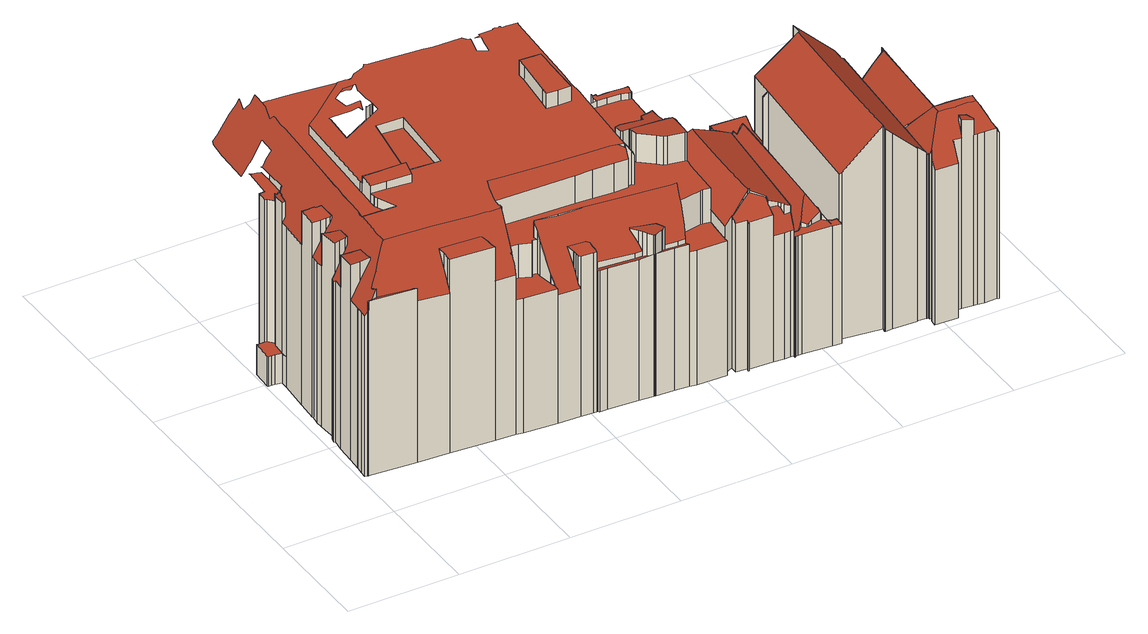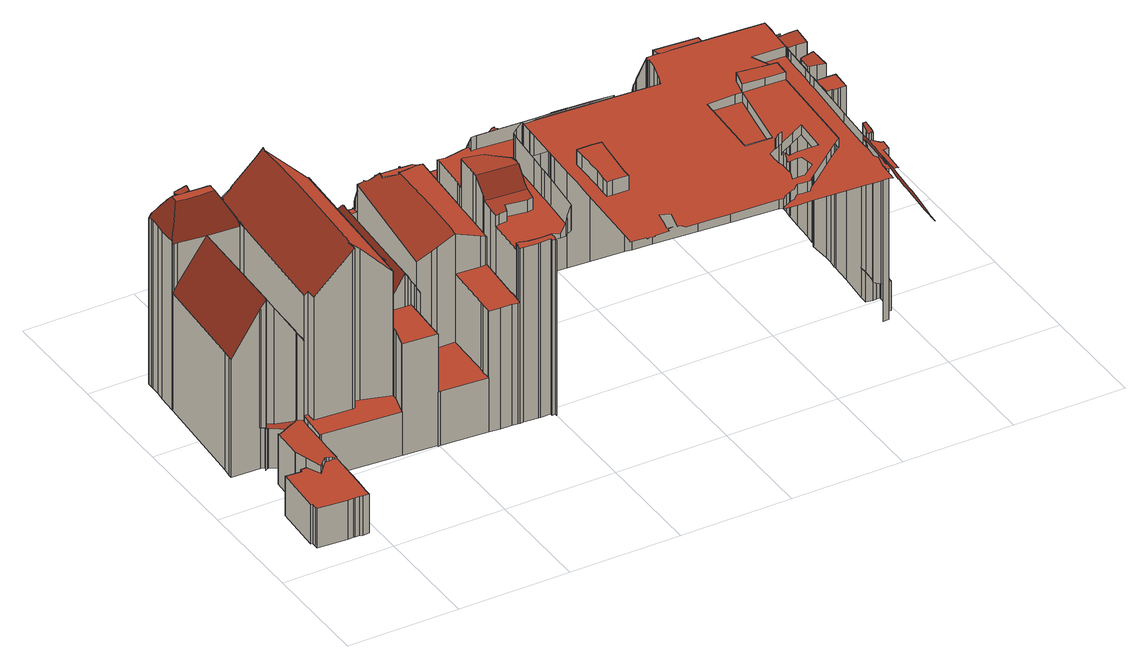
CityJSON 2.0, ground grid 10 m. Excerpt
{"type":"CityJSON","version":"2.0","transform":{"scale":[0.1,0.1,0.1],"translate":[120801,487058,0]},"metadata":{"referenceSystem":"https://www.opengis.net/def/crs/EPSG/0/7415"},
"CityObjects":{
"building1":{"type":"Building","attributes":{"dak_type":"slanted","data_area":2191.54,"data_coverage":0.922,"geconstateerd":false,"gid":14482971,"h_dak_50p":20.48,"h_dak_70p":23.09,"h_dak_max":25.31,"h_dak_min":1.17,"h_maaiveld":0.557,"kas_warenhuis":false,"lod11_replace":false,"ondergronds_type":"above ground","oorspronkelijkbouwjaar":1956,"pw_actueel":"yes","pw_bron":"ahn3","reconstructie_methode":"tudelft3d-geoflow","reconstruction_skipped":false,"rmse_lod12":7.93,"rmse_lod13":3.22,"rmse_lod22":0.516,"rn":1,"status":"Pand in gebruik","t_run":7110.3,"val3dity_codes_lod12":"[104]","val3dity_codes_lod13":"[104]","val3dity_codes_lod22":"[303]"},"children":["building1-1"]},
"building1-1":{"type":"BuildingPart","parents":["building1"],"geometry":[{"type":"MultiSurface","lod":"2.2","boundaries":[[[0,1,2,3]],[[3,2,4,5]],[[6,5,4,7,8]],[[9,10,1,0]],[[5,6,11]],[[12,13,10,9]],[[14,15,13,12]],[[15,14,16]],[[17,18,11]],[[19,20,15,16]],[[18,17,21,22]],[[22,21,23,24]],[[24,23,25]],[[16,14,26,27]],[[28,20,19]],[[29,30,20,28]],[[31,32,30,29]],[[33,34,28,19]],[[35,36,32,31]],[[37,38,33,19,16,27,39,40]],[[41,42,36,35]],[[27,26,43,39]],[[44,34,33]],[[45,46,47,48,49,50,51,21,17,11,6,8]],[[52,53,54,42,41,55]],[[55,41,56,57]],[[8,7,58,59,45]],[[39,43,60,40]],[[56,61,57]],[[38,62,44,33]],[[40,60,63,37]],[[64,65,54,53]],[[37,63,62,38]],[[66,67,53,52]],[[68,69,65,64]],[[57,61,70,71]],[[72,73,74,66,52,55,57,71]],[[75,76,69,68]],[[76,75,77]],[[71,70,78,72]],[[74,79,67,66]],[[77,75,80,81]],[[82,83,84,76,77]],[[72,78,85,73]],[[86,87,88,89]],[[73,85,79,74]],[[89,88,90,91]],[[92,93,83,82]],[[48,94,49]],[[47,95,94,48]],[[81,80,96,97]],[[46,98,95,47]],[[45,59,98,46]],[[99,100,87,86]],[[91,90,101,102]],[[103,104,93,92]],[[105,106,107,84,83]],[[82,77,81,97,108,109,110,111,112,113,103,92]],[[97,96,114,108]],[[115,116,100,99]],[[113,117,104,103]],[[102,101,118,119]],[[120,121,115,99,86,89,91,102,119,106,119,122,123]],[[124,125,126,127]],[[127,126,128,129]],[[108,114,130,109]],[[129,128,131,132]],[[119,118,107,106]],[[133,119,106,105]],[[112,134,117,113]],[[121,135,116,115]],[[132,131,136,137]],[[109,130,138,110]],[[111,139,134,112]],[[140,133,141,142]],[[143,122,119,133,140]],[[138,130,114,96,80,75,68,64,53,67,79,85,78,70,61,56,41,35,31,29,28,34,44,62,63,60,43,26,14,12,9,0,3,5,11,18,22,24,25,144,145,146,147,148,149,150,151,124,127,129,132,137,152,153,154,155,156,157,158,159,160,161,162,163,164,165,166,167,168,169,170,171,172,173,174,175,176,177,178,179,180,181,182,183,184,185,186,187,188,189,190,191,192,193,194,141,133,105,83,93,104,117,134,139,195]],[[196,121,120,197]],[[198,199,135,121,196]],[[110,138,195,111]],[[195,139,111]],[[197,120,123,200]],[[59,58,201,202]],[[137,136,203,152]],[[204,200,123,122,143]],[[142,141,194,205]],[[205,206,207,208,204,143,140,142]],[[208,209,200,204]],[[210,211,199,198]],[[207,212,209,208]],[[205,194,193,206]],[[206,193,192,212,207]],[[212,192,191,213]],[[152,203,214,153]],[[213,191,190]],[[215,216,125,124]],[[153,214,217,154]],[[218,219,220,221,222,223,224,210,198,196,197,200,209,212,213,190,225,226,227,228]],[[189,225,190]],[[188,226,225,189]],[[229,230,202,231]],[[232,233,230,229]],[[187,227,226,188]],[[233,232,234]],[[154,217,235,155]],[[236,237,238,239]],[[239,238,240,241]],[[242,243,237,236]],[[241,240,216,215]],[[244,245,246,247,248,249,250,148,147,146,145,144,25,23,21,51,50,49,94,95,98,59,202,230,233,234,251,252,253,254,255,256,257,258,259,260,261,262]],[[263,264,265,243,242,266]],[[267,268,265,264]],[[266,242,269,270]],[[231,202,201,271,255,272]],[[155,235,273,156]],[[274,275,264,263]],[[232,229,231,272,276,277,278,251,234]],[[266,270,279,280,274,263]],[[281,282,268,267]],[[270,269,283,279]],[[272,255,254,276]],[[276,254,253,277]],[[277,253,252,278]],[[278,252,251]],[[280,284,275,274]],[[279,283,284,280]],[[255,271,285,256]],[[203,136,131,128,126,125,216,240,238,237,243,265,268,282,286,287,288,289,290,291,292,293,294,295,296,297,298,299,300,301,302,303,304,305,306,307,308,309,310,311,312,273,235,217,214]],[[284,313,314,315]],[[316,317,313,284]],[[285,318,256]],[[256,318,319,257]],[[320,321,322,323]],[[257,319,324,258]],[[318,285,325,326]],[[258,324,327,259]],[[259,327,328,260]],[[329,330,321,320]],[[260,328,331,261]],[[261,331,332,333,262]],[[262,333,334,335]],[[335,334,336,337]],[[337,336,338,339]],[[339,338,340,341]],[[341,340,342,343]],[[315,314,344,345]],[[346,347,317,316]],[[344,314,313,317,347,348]],[[333,332,349,350]],[[343,342,351,352]],[[353,354,330,329]],[[355,356,357,358,359,360,361,349,332,331,328,327,324,319,318,326,362,363,364]],[[352,351,365,366,367]],[[326,325,368,369,362]],[[367,366,370]],[[366,365,371,372]],[[373,374,354,353,375]],[[350,349,361,376]],[[375,353,377,378]],[[378,377,379,380]],[[376,361,360,381]],[[380,379,382,383]],[[362,369,384,363]],[[363,384,364]],[[385,355,364]],[[386,356,355,385]],[[387,357,356,386]],[[388,348,347,346]],[[345,344,348,388]],[[389,358,357,387]],[[381,360,359,390]],[[391,390,359,358,389]],[[392,393,390,391]],[[394,395,393,392]],[[369,368,396,397]],[[398,399,395,394]],[[400,401,397,402]],[[403,404,401,400]],[[405,406,404,403]],[[407,408,406,405]],[[408,407,409]],[[402,397,396,410,411]],[[372,371,412,413]],[[409,407,405,403,400,402,411,414,415,416,417,418,419,420]],[[411,410,421,422,414]],[[422,421,423,424]],[[414,422,425,415]],[[424,423,426,427]],[[415,425,428,416]],[[429,430,399,398]],[[416,428,431,432,417]],[[417,432,433,418]],[[418,433,434,419]],[[432,431,435,436]],[[427,426,437,438]],[[419,434,420]],[[439,440,441,442,443,444,445,446,447,448,449,450,451,452,453,454,455,456,457,458,459,460,461,462,463,464,465,466,467,468,469,470,471,472,473,474,475,281,267,264,275,284,283,269,242,236,239,241,215,124,151,150,149,148,250,249,248,247,246,245,244,262,335,337,339,341,343,352,367,370,476,477,478,479,480,481,482,483,484,485,486,487,488,489],[490,491,492,493,494,495,496,497,498,499,500],[377,353,329,320,323,501,502,503,504,505,506,507,508,509,510,511,512,513,514,515,516,517,518,519,520,521,522,382,379],[284,315,345,388,346,316]],[[523,524,525,526,527,528,529,530,531,532,533,534,535,429,398,394,392,391,389,387,386,385,364,384,369,397,401,404,406,408,409,420,434,433,432,436,536,537,538,539,540,541]],[[438,437,542,543]],[[428,425,422,424,427,438,543,544,545,546,547,548,549,435,431]],[[436,435,549,536]],[[535,550,430,429]],[[551,552,480,479,478,477,476,370,366,372,413,553,554]],[[413,412,555,553]],[[543,542,556,544]],[[536,549,548,537]],[[539,557,540]],[[557,539,538,558]],[[558,538,537,559]],[[559,537,548,547,560]],[[560,547,546,561]],[[561,546,545,562]],[[562,545,544,563]],[[563,544,556,564,565]],[[565,564,566,567]],[[566,568,567]],[[569,570,571,572,573,541,540,557,558,559,560,561,562,563,565,567,574,575]],[[553,555,576,554]],[[567,568,577,574]],[[568,566,578,579]],[[573,523,541]],[[574,577,580,575]],[[575,580,581,527,569]],[[572,524,523,573]],[[571,525,524,572]],[[534,582,550,535]],[[570,526,525,571]],[[569,527,526,570]],[[527,581,583,528]],[[554,576,584,551]],[[581,580,577,568,579,585,586,587,588,589,583]],[[590,496,495,591]],[[579,578,592,593,585]],[[594,595,596,597,584,576,555,412,371,365,351,342,340,338,336,334,333,350,376,381,390,393,395,399,430,550,582,598,599,600,601,602,603,604,605,606,607,608,609,610,611,612,613,614,615,616,617,618,619,620,621,622,623,624,625,626,627,628,629,630,631,632,633,634,635,636]],[[591,495,494,637]],[[552,597,638,480]],[[480,638,639,481]],[[639,638,597]],[[551,584,597,552]],[[481,639,597,552,640]],[[585,593,641,586]],[[528,583,589,529]],[[586,641,642,587]],[[640,552,597,596,643]],[[587,642,644,588]],[[645,497,496,590]],[[593,592,646,647]],[[588,644,648,589]],[[643,596,595,649]],[[529,589,648,650,530]],[[649,595,594,651]],[[637,494,493,652]],[[530,650,653,531]],[[654,498,497,645]],[[531,653,655,599,532]],[[651,594,636,656]],[[533,598,582,534]],[[657,658,654,645,590,591,637,652,659,660,661]],[[532,599,598,533]],[[652,493,492,659]],[[662,663,664,665,666,655,653,650,648,644,642,641,593,647,667,668]],[[647,646,669,667]],[[658,499,498,654]],[[659,492,491,660]],[[656,636,635,670]],[[599,655,666,600]],[[670,635,634,671]],[[660,491,490,661]],[[671,634,633,672]],[[657,500,499,658]],[[673,612,611,674]],[[661,490,500,657]],[[675,613,612,673]],[[676,614,613,675]],[[674,611,610,677]],[[667,669,678,668]],[[679,615,614,676]],[[668,678,680,662]],[[600,666,665,601]],[[672,633,632,681]],[[682,616,615,679]],[[662,680,683,663]],[[677,610,609,684]],[[601,665,664,602]],[[685,617,616,682]],[[663,683,686,664]],[[684,609,608,687]],[[602,664,686,688,603]],[[689,618,617,685]],[[681,632,631,690]],[[674,677,684,687,691,692,693,694,695,676,675,673]],[[603,688,696,604]],[[690,631,630,697]],[[687,608,607,691]],[[697,630,629,698]],[[699,619,618,689]],[[604,696,700,605]],[[691,607,606,692]],[[605,700,701,606]],[[698,629,628,702]],[[692,606,701,703,693]],[[704,705,706,707,708,682,679,676,695,694]],[[707,706,709,710,711,712,699,689,685,682,708]],[[693,703,713,694]],[[712,620,619,699]],[[714,715,716,717]],[[718,719,715,714]],[[702,628,627,720]],[[694,713,721,704]],[[722,723,719,718]],[[704,721,724,705]],[[711,621,620,712]],[[705,724,725,706]],[[726,727,723,722]],[[706,725,728,709]],[[710,622,621,711]],[[720,627,626,729]],[[709,728,730,622,710]],[[731,732,727,726]],[[733,731,726,722,718,714,734,735,702,720,729,736,737,738,739,740,741,742]],[[622,730,743,623]],[[733,744,732,731]],[[729,626,625,736]],[[736,625,624,737]],[[737,624,623,738]],[[738,623,743,745,739]],[[739,745,746,740]],[[742,747,744,733]],[[740,746,748,741]],[[741,748,747,742]]],"semantics":{"surfaces":[{"type":"WallSurface","on_footprint_edge":true},{"type":"WallSurface","on_footprint_edge":false},{"type":"RoofSurface"}],"values":[0,0,0,0,1,0,0,0,1,0,1,1,1,1,0,0,0,1,0,2,0,1,1,2,0,1,0,1,1,1,1,0,1,1,0,1,2,0,0,1,1,1,0,1,0,1,0,1,1,1,1,1,1,0,0,1,0,2,1,0,1,0,2,1,1,1,1,0,1,1,0,1,1,1,1,1,2,1,0,1,1,1,0,1,1,1,2,1,0,1,1,1,1,1,1,1,1,2,1,1,1,1,1,1,1,1,1,1,1,2,1,1,1,0,1,1,2,2,1,1,1,1,1,1,1,1,0,2,1,1,0,1,1,1,0,1,1,1,1,1,1,1,1,1,1,1,1,2,1,1,1,2,1,0,1,1,1,1,1,1,1,1,1,1,1,1,1,1,1,1,1,1,1,1,0,1,1,1,1,1,1,0,1,2,0,0,1,0,1,1,1,1,1,1,0,1,2,2,0,2,1,1,2,1,0,1,1,1,1,1,1,1,1,0,0,0,2,1,1,0,1,1,1,1,1,1,1,1,1,1,2,1,0,2,1,1,1,2,1,1,1,1,1,1,1,1,0,1,1,1,1,1,1,1,1,1,1,2,1,1,2,0,1,1,1,1,1,1,1,1,1,1,1,1,1,0,1,0,1,1,1,0,1,1,1,0,1,0,1,1,2,0,1,1,1,1,0,1,0,1,0,2,2,0,1,0,0,1,0,0,0,1,0,0,0,1,1,0,0,2,0,0,1,1,1,0,0,0,0,0]}}]},
"building2":{"type":"Building","attributes":{"dak_type":"slanted","data_area":121.16,"data_coverage":0.764,"geconstateerd":false,"gid":16989285,"h_dak_50p":13.9,"h_dak_70p":15.12,"h_dak_max":15.98,"h_dak_min":5.59,"h_maaiveld":0.616,"kas_warenhuis":false,"lod11_replace":false,"ondergronds_type":"above ground","oorspronkelijkbouwjaar":1005,"pw_actueel":"yes","pw_bron":"ahn3","reconstructie_methode":"tudelft3d-geoflow","reconstruction_skipped":false,"rmse_lod12":3.34,"rmse_lod13":1.55,"rmse_lod22":0.147,"rn":1,"status":"Pand in gebruik","t_run":275.49,"val3dity_codes_lod12":"[]","val3dity_codes_lod13":"[]","val3dity_codes_lod22":"[]"},"children":["building2-1"]},
"building2-1":{"type":"BuildingPart","parents":["building2"],"geometry":[{"type":"Solid","lod":"2.2","boundaries":[[[[749,750,751,752,753,754,755,756,757,758,759,760,761,762,763,764,747,765,766,767,768,769,770,771,772,773,774,775,776,777,778,779,780,781,782,783,784,785,786,787,788,789,790]],[[791,792,793]],[[794,751,750,795]],[[795,750,749,796]],[[797,757,756,798]],[[799,789,788,800]],[[801,771,770,802]],[[803,776,775,804]],[[802,770,769,805]],[[806,807,808,809]],[[810,755,754,811,812]],[[800,788,787,813]],[[814,778,777,815]],[[816,817,818,819]],[[820,821,817,816]],[[822,786,785,823]],[[796,749,790,824]],[[825,753,752,826]],[[827,828,829,830]],[[831,832,833,834,835]],[[834,833,836,837]],[[838,763,762,829]],[[839,764,763,838]],[[840,758,757,797]],[[841,842,843]],[[844,845,843]],[[830,829,762,761,846]],[[847,767,766,848]],[[837,836,807,806]],[[809,808,849,850]],[[812,811,851,852]],[[852,851,853,854]],[[848,766,765,855]],[[855,765,747,856]],[[805,769,768,849]],[[857,858,859,860]],[[858,773,772,861]],[[824,790,789,799]],[[862,863,864,865]],[[866,867,868]],[[869,870,871,872]],[[873,874,870,869,875]],[[856,747,764,839]],[[876,877,878,879,819,880]],[[881,774,773,858,857]],[[835,834,882,883]],[[879,878,884]],[[885,886,884]],[[887,760,759,888]],[[872,871,854,889]],[[875,869,890]],[[826,752,751,794,891]],[[892,893,894,895]],[[793,792,877,876]],[[896,897,842,841]],[[811,754,753,825]],[[898,899,900]],[[889,854,853,901,902]],[[888,759,758,840]],[[891,794,893,892]],[[903,904,832,831]],[[880,819,818,904,903]],[[883,882,828,827]],[[861,772,771,801]],[[895,894,878,877]],[[865,864,905,906]],[[902,901,866,868]],[[868,867,792,791]],[[804,775,774,881]],[[846,761,760,887]],[[900,899,874,873]],[[798,756,755,810]],[[886,885,907,908]],[[908,907,909,910]],[[910,909,863,862]],[[813,787,786,822]],[[911,779,778,814]],[[912,780,779,911]],[[913,781,780,912]],[[860,859,821,820]],[[906,905,914,915]],[[915,914,845,844]],[[897,784,783,916]],[[823,785,784,897,896]],[[917,782,781,913]],[[916,783,782,917]],[[850,849,768,767,847]],[[815,777,776,803]],[[811,825,826,891,892,895,877,792,867,866,901,853,851]],[[832,904,818,817,821,859,858,861,801,802,805,849,808,807,836,833]],[[918,919,890,869,872,889,902,868,791,793,876,880,903,831,835,920]],[[875,890,919,918,920,835,883,827,830,846,887,921,898,900,873]],[[870,874,899,898,921,887,888,840,797,798,810,812,852,854,871]],[[908,922,923,924,925,926,927,803,804,881,857,860,820,816,819,879,884,886]],[[862,865,906,928,929,923,922,908,910]],[[912,911,814,815,803,927,926,925,924,923,929,928,906,915,844,843,842,897,916,917,913]],[[823,896,841,843,845,914,905,864,863,909,907,885,884,878,894,893,794,795,796,824,799,800,813,822]],[[834,837,806,809,850,847,848,855,856,839,838,829,828,882]]]],"semantics":{"surfaces":[{"type":"GroundSurface"},{"type":"WallSurface","on_footprint_edge":false},{"type":"WallSurface","on_footprint_edge":true},{"type":"RoofSurface"}],"values":[[0,1,2,2,2,2,2,2,2,1,2,2,2,1,1,2,2,2,1,1,1,2,2,2,1,1,2,2,1,1,1,1,2,2,2,1,2,2,1,1,1,1,2,1,2,1,1,1,2,1,1,2,1,1,1,2,1,1,2,1,1,1,1,2,1,1,1,1,2,2,1,2,1,1,1,2,2,2,2,1,1,1,2,2,2,2,2,2,3,3,3,3,3,3,3,3,3,3]]}}]},
"building3":{"type":"Building","attributes":{"dak_type":"slanted","data_area":125.99,"data_coverage":0.884,"geconstateerd":false,"gid":14483320,"h_dak_50p":17.8,"h_dak_70p":18.67,"h_dak_max":21.14,"h_dak_min":4.75,"h_maaiveld":0.685,"kas_warenhuis":false,"lod11_replace":false,"ondergronds_type":"above ground","oorspronkelijkbouwjaar":1005,"pw_actueel":"yes","pw_bron":"ahn3","reconstructie_methode":"tudelft3d-geoflow","reconstruction_skipped":false,"rmse_lod12":5,"rmse_lod13":1.12,"rmse_lod22":0.121,"rn":1,"status":"Pand in gebruik","t_run":194.54,"val3dity_codes_lod12":"[]","val3dity_codes_lod13":"[]","val3dity_codes_lod22":"[]"},"children":["building3-1"]},
"building3-1":{"type":"BuildingPart","parents":["building3"],"geometry":[{"type":"Solid","lod":"2.2","boundaries":[[[[930,931,932,933,934,935,936,937,938,939,940,941,942,943,944,945,946,947,948,949,950,951,952,953]],[[954,952,951,955]],[[956,953,952,954]],[[957,947,946,958]],[[958,946,945,959,960]],[[955,951,950,961]],[[960,959,962,963]],[[964,930,953,956]],[[965,966,967,968]],[[963,962,969]],[[969,962,970,971]],[[972,933,932,973]],[[973,932,931,974]],[[975,935,934,976]],[[977,939,938,978]],[[979,943,942,980]],[[980,942,941,981]],[[982,944,943,979]],[[983,984,985,986]],[[987,988,989,990]],[[990,989,966,965]],[[959,945,944,982]],[[991,936,935,975]],[[978,938,937,992]],[[993,994,976,995]],[[996,949,948,997]],[[961,950,949,996]],[[997,948,947,957]],[[998,983,999,1000]],[[968,967,984,983,998]],[[986,985,1001,1002]],[[1002,1001,1003,1004]],[[971,970,988,987]],[[981,941,940,1005]],[[974,931,930,964]],[[992,937,936,991]],[[1000,999,994,993]],[[1006,1005,940,939,977]],[[1004,1003,1005,1006]],[[995,976,934,933,972]],[[1007,965,968,998,1000,993,995,972,973,974,964,1008,1009]],[[986,1002,1004,1006,977,978,992,991,975,976,994,999,983]],[[980,981,1005,1003,1001,985,984,967,966,989,988,970,962,959,982,979]],[[971,987,990,965,1007,1009,1008,964,956,954,955,961,996,997,957,958,960,963,969]]]],"semantics":{"surfaces":[{"type":"GroundSurface"},{"type":"WallSurface","on_footprint_edge":true},{"type":"WallSurface","on_footprint_edge":false},{"type":"RoofSurface"}],"values":[[0,1,1,1,1,1,2,1,2,2,2,1,1,1,1,1,1,1,2,2,2,1,1,1,2,1,1,1,2,2,2,2,2,1,1,1,2,1,2,1,3,3,3,3]]}}]},
"building4":{"type":"Building","attributes":{"dak_type":"slanted","data_area":114.53,"data_coverage":0.864,"geconstateerd":false,"gid":17598503,"h_dak_50p":13.79,"h_dak_70p":15.55,"h_dak_max":18.93,"h_dak_min":4.31,"h_maaiveld":0.749,"kas_warenhuis":false,"lod11_replace":false,"ondergronds_type":"above ground","oorspronkelijkbouwjaar":1005,"pw_actueel":"yes","pw_bron":"ahn3","reconstructie_methode":"tudelft3d-geoflow","reconstruction_skipped":false,"rmse_lod12":6.41,"rmse_lod13":1.61,"rmse_lod22":0.154,"rn":1,"status":"Pand in gebruik","t_run":325.59,"val3dity_codes_lod12":"[]","val3dity_codes_lod13":"[]","val3dity_codes_lod22":"[]"},"children":["building4-1"]},
"building4-1":{"type":"BuildingPart","parents":["building4"],"geometry":[{"type":"Solid","lod":"2.2","boundaries":[[[[1010,1011,945,1012,1013,1014,1015,1016,1017,1018,1019,1020,1021,1022,1023,1024,1025,1026,1027,1028,1029,1030,1031,1032,1033,1034,1035,1036,1037,1038,1039,1040,1041,1042,1043,1044,1045,1046,1047,1048,1049,1050,1051,1052,1053,1054,1055,1056,1057,1058,1059,1060,1061,1062,1063,1064,1065,1066,1067,1068,1069,1070,1071,1072]],[[1073,1059,1058,1074]],[[1075,1076,1077,1078]],[[1079,1030,1029,1080]],[[1081,1022,1021,1082]],[[1083,1084,1060,1059,1073,1085]],[[1086,1062,1061,1087]],[[1088,1038,1037,1089]],[[1089,1037,1036,1090]],[[1085,1073,1091,1092]],[[1093,1053,1052,1094]],[[1095,1063,1062,1086]],[[1074,1058,1057,1096]],[[1097,1098,1099,1100]],[[1101,1102,1103,1104]],[[1096,1057,1056,1105]],[[1105,1056,1055,1106]],[[1106,1055,1054,1107]],[[1108,1048,1047,1109]],[[1110,1050,1049,1111,1112]],[[1113,1066,1065,1114]],[[1114,1065,1064,1115]],[[1116,1026,1025,1117]],[[1100,1099,1118,1119]],[[1107,1054,1053,1093]],[[1120,1019,1018,1121]],[[1122,1067,1066,1113]],[[1123,1068,1067,1122]],[[1087,1061,1060,1084]],[[1078,1077,1084,1083]],[[1124,1045,1044,1125]],[[1125,1044,1043,1126]],[[1127,1128,1129,1130]],[[1131,1013,1012,1132]],[[1133,1070,1069,1134]],[[1119,1118,1135,1136]],[[1137,1138,1139]],[[1111,1049,1048,1108]],[[1138,1137,1098,1097]],[[1140,1051,1050,1110]],[[1141,1142,1143,1144]],[[1145,1017,1016,1146]],[[1134,1069,1068,1123]],[[1147,1071,1070,1133]],[[1136,1135,1072,1071,1147]],[[1121,1018,1017,1145]],[[1148,1020,1019,1120]],[[1149,1150,1151,1152]],[[1153,1154,1150,1149]],[[1155,1156,1154,1153]],[[1157,1158,1156,1155]],[[1159,1015,1014,1160]],[[1161,1162,1163,1164]],[[1165,1035,1034,1162,1161]],[[1162,1034,1033,1166]],[[1166,1033,1032,1167]],[[1168,1031,1030,1079]],[[1169,1124,1170,1171]],[[1109,1047,1046,1172]],[[1082,1021,1020,1148]],[[1173,1023,1022,1081]],[[1117,1025,1024,1174]],[[1174,1024,1023,1173]],[[1167,1032,1031,1168]],[[1160,1014,1013,1131]],[[1175,1176,1177,1178]],[[1179,1180,1176,1175]],[[1181,1177,1182,1183]],[[1178,1177,1181,1184]],[[1185,1186,1180,1179]],[[1171,1170,1186,1185]],[[1130,1129,1039,1038,1088]],[[1187,1040,1039,1129]],[[1104,1103,945,1011,1188]],[[1188,1011,1010,1189]],[[1190,1191,1102,1101]],[[1184,1181,1191,1190]],[[1189,1010,1072,1135]],[[1192,1146,1016,1015,1159]],[[1172,1046,1045,1124,1169]],[[1090,1036,1035,1165]],[[1183,1182,1128,1127]],[[1193,1041,1040,1187]],[[1126,1043,1042,1194]],[[1194,1042,1041,1193]],[[1132,1012,945,1103]],[[1144,1143,1139]],[[1195,1196,1146,1192]],[[1152,1151,1196,1195]],[[1115,1064,1063,1095]],[[1197,1028,1027,1198]],[[1080,1029,1028,1197]],[[1198,1027,1026,1116]],[[1164,1163,1158,1157]],[[1112,1111,1142,1141]],[[1094,1052,1051,1140]],[[1199,1200,1076,1075]],[[1201,1202,1200,1199]],[[1092,1091,1202,1201]],[[1203,1204,1205,1206,1207,1208,1105,1106,1107,1093,1094,1140,1110,1209,1210]],[[1207,1206,1205,1204,1211,1212,1213,1214,1215,1216,1217,1218,1219,1113,1114,1115,1095,1086,1087,1084,1077,1076,1200,1202,1091,1073,1074,1096,1105,1208]],[[1112,1141,1144,1139,1138,1097,1220,1221,1222,1223,1224,1225,1226,1203,1210,1209,1110]],[[1147,1133,1134,1123,1122,1113,1219,1218,1227,1221,1220,1097,1100,1119,1136]],[[1120,1121,1145,1146,1196,1151,1150,1154,1156,1158,1163,1162,1166,1167,1168,1079,1080,1197,1198,1116,1117,1174,1173,1081,1082,1148]],[[1178,1184,1190,1101,1104,1188,1189,1135,1118,1099,1098,1137,1139,1228,1179,1175]],[[1160,1131,1132,1103,1102,1191,1181,1183,1127,1130,1088,1089,1090,1165,1161,1164,1157,1155,1153,1149,1152,1195,1192,1159]],[[1169,1171,1185,1179,1228,1139,1143,1142,1111,1108,1109,1172]],[[1180,1186,1170,1124,1125,1126,1194,1193,1187,1129,1128,1182,1177,1176]],[[1216,1215,1214,1213,1212,1211,1204,1203,1226,1225,1224,1223,1222,1221,1227,1218,1217]],[[1092,1201,1199,1075,1078,1083,1085]]]],"semantics":{"surfaces":[{"type":"GroundSurface"},{"type":"WallSurface","on_footprint_edge":true},{"type":"WallSurface","on_footprint_edge":false},{"type":"RoofSurface"}],"values":[[0,1,2,1,1,1,1,1,1,2,1,1,1,2,2,1,1,1,1,1,1,1,1,2,1,1,1,1,1,2,1,1,2,1,1,2,2,1,2,1,2,1,1,1,1,1,1,2,2,2,2,1,2,1,1,1,1,2,1,1,1,1,1,1,1,2,2,2,2,2,2,1,1,1,1,2,2,1,1,1,1,2,1,1,1,1,2,2,2,1,1,1,1,2,2,1,2,2,2,3,3,3,3,3,3,3,3,3,3,3]]}}]}
},
"vertices":[
[5,58,157],[5,58,6],[5,53,6],[5,53,157],[8,52,6],[8,52,162],[8,52,171],[7,52,6],[7,52,171],[6,65,157],[6,65,6],[12,54,170],[6,66,157],[6,66,6],[7,78,157],[7,78,6],[7,78,190],[17,56,169],[17,56,177],[8,95,189],[8,95,6],[17,57,168],[17,57,176],[16,59,173],[16,59,176],[16,61,175],[15,78,172],[15,78,190],[8,95,158],[9,105,158],[9,105,6],[8,106,157],[8,106,6],[17,94,189],[17,94,172],[9,110,157],[9,110,6],[25,84,189],[25,94,189],[25,79,190],[25,80,190],[11,110,161],[11,110,6],[25,79,188],[17,94,173],[50,49,170],[49,50,170],[49,51,169],[48,52,169],[47,54,167],[33,55,168],[19,57,168],[10,128,189],[10,128,158],[10,128,6],[11,110,190],[16,111,169],[16,111,190],[50,49,6],[50,49,158],[25,80,188],[16,111,170],[25,94,187],[25,84,188],[10,135,157],[10,135,6],[17,126,189],[17,126,169],[11,142,157],[11,142,6],[22,112,179],[22,112,190],[24,113,190],[25,124,189],[23,125,189],[11,144,157],[11,144,6],[11,144,189],[24,113,183],[23,125,179],[18,144,169],[18,144,189],[12,162,189],[12,162,157],[12,162,6],[25,124,184],[2,198,34],[2,198,6],[2,197,6],[2,197,34],[5,197,6],[5,197,34],[17,162,189],[17,162,165],[48,52,164],[49,51,161],[23,144,178],[23,144,189],[49,50,159],[3,216,34],[3,216,6],[8,197,6],[8,197,34],[19,162,189],[19,162,169],[14,189,157],[14,189,34],[14,189,6],[27,144,189],[29,145,189],[29,158,189],[29,161,189],[24,161,189],[23,162,189],[27,144,184],[5,216,34],[5,216,6],[23,162,176],[14,196,6],[14,196,34],[12,216,34],[10,216,34],[15,207,34],[16,211,34],[37,112,205],[37,112,196],[37,113,196],[37,113,205],[37,114,196],[37,114,205],[29,145,187],[37,116,196],[37,116,205],[14,196,157],[24,161,177],[10,216,6],[38,121,196],[38,121,205],[29,158,186],[29,161,185],[14,196,176],[17,196,162],[17,196,176],[15,207,175],[17,62,177],[23,66,186],[25,68,190],[32,74,201],[35,76,205],[35,80,205],[35,87,205],[36,93,205],[39,145,205],[40,155,205],[40,160,205],[44,213,205],[46,246,205],[46,254,205],[47,263,205],[47,265,205],[45,268,201],[48,280,205],[49,294,205],[49,298,205],[45,298,198],[41,302,191],[44,313,194],[41,313,190],[36,315,181],[30,316,170],[27,317,164],[23,318,158],[22,315,157],[21,300,156],[21,299,156],[19,267,157],[21,267,160],[25,266,167],[26,266,168],[27,266,170],[31,265,178],[36,265,187],[35,248,187],[31,249,180],[28,250,173],[27,250,173],[27,247,174],[27,237,174],[26,217,175],[25,217,174],[22,213,168],[21,212,166],[20,211,164],[20,207,165],[19,206,165],[29,161,186],[10,216,168],[12,216,168],[11,226,168],[11,226,6],[16,211,168],[78,47,6],[78,47,157],[39,145,196],[16,211,175],[19,206,175],[20,207,175],[20,211,175],[17,209,175],[17,209,168],[16,226,168],[16,226,6],[20,211,168],[21,212,168],[40,155,196],[67,111,205],[67,111,196],[40,160,196],[27,250,168],[24,251,168],[20,252,168],[19,251,168],[19,252,168],[18,253,168],[18,252,168],[25,217,168],[26,217,168],[27,237,168],[27,247,168],[78,50,189],[78,50,164],[78,47,189],[78,56,189],[78,56,174],[78,64,189],[44,213,196],[59,131,205],[59,131,196],[59,130,196],[59,130,205],[60,128,196],[60,128,205],[59,136,205],[59,136,196],[134,69,204],[130,69,204],[127,69,204],[124,70,204],[114,70,204],[78,73,205],[47,75,205],[115,62,189],[116,53,173],[116,49,167],[116,48,165],[117,44,157],[135,43,157],[136,47,165],[136,49,168],[136,50,171],[135,51,173],[136,51,173],[137,69,204],[60,151,212],[60,151,205],[60,151,196],[59,136,212],[60,154,205],[60,154,196],[72,135,205],[72,135,212],[117,44,6],[117,44,189],[46,246,196],[78,150,212],[78,150,205],[116,48,189],[116,49,189],[116,53,189],[94,133,213],[98,149,213],[65,241,205],[65,241,196],[94,133,205],[98,149,205],[135,43,6],[76,249,196],[101,270,196],[111,278,196],[113,280,195],[120,280,195],[124,279,195],[125,279,195],[130,284,195],[131,284,195],[141,288,195],[143,291,195],[132,292,195],[129,292,195],[128,292,195],[120,292,195],[84,295,196],[74,296,196],[62,297,196],[61,297,196],[53,297,196],[49,298,196],[49,294,196],[48,280,196],[45,268,196],[47,265,196],[47,263,196],[46,254,196],[98,149,196],[100,160,196],[100,160,205],[104,149,205],[104,149,196],[135,43,133],[136,47,133],[81,211,205],[81,211,196],[83,239,196],[83,239,205],[136,49,133],[141,42,6],[141,42,133],[136,50,133],[135,51,133],[92,217,205],[92,217,196],[136,51,133],[137,69,133],[137,69,165],[137,70,165],[137,70,204],[138,70,165],[138,70,204],[138,73,165],[138,73,204],[137,73,165],[137,73,204],[138,81,165],[138,81,204],[109,214,196],[109,214,205],[129,148,204],[129,148,196],[133,213,195],[152,68,133],[152,68,165],[141,92,165],[141,92,204],[107,225,205],[107,225,196],[171,45,133],[170,48,133],[170,49,133],[168,62,133],[168,66,133],[164,67,133],[162,64,133],[171,40,133],[171,42,133],[171,43,133],[143,98,165],[143,98,190],[143,98,204],[171,40,6],[171,40,127],[146,106,204],[148,97,165],[148,97,190],[108,227,216],[108,227,196],[107,225,216],[162,64,165],[111,227,205],[111,227,216],[114,229,205],[114,229,215],[164,67,165],[115,229,205],[115,229,215],[171,42,130],[171,45,136],[170,48,141],[170,49,142],[133,213,205],[168,62,165],[168,66,165],[168,66,173],[167,70,179],[167,70,165],[168,71,180],[168,71,165],[191,39,6],[191,39,127],[188,69,180],[188,69,165],[190,41,157],[190,41,131],[191,39,157],[190,44,157],[190,44,136],[190,47,157],[190,47,142],[190,48,157],[190,48,142],[189,56,157],[202,38,6],[202,38,157],[218,94,165],[218,94,191],[205,38,157],[206,41,157],[206,43,157],[206,46,157],[206,47,157],[207,52,157],[205,55,157],[205,38,6],[205,38,139],[206,38,6],[206,38,139],[206,41,137],[207,37,6],[207,37,139],[206,43,136],[209,68,180],[209,68,165],[206,46,135],[206,46,141],[206,47,143],[207,52,151],[210,46,135],[210,46,141],[214,37,6],[214,37,139],[264,282,204],[262,282,204],[262,284,204],[261,284,204],[260,283,204],[259,283,204],[257,284,204],[256,284,204],[255,284,204],[255,283,204],[254,283,204],[242,283,204],[242,281,204],[237,280,204],[242,279,204],[240,270,204],[238,260,204],[229,264,204],[233,279,204],[233,281,204],[231,281,204],[228,285,204],[203,286,204],[195,287,204],[150,290,205],[147,290,205],[143,291,205],[141,288,205],[131,284,205],[130,284,205],[125,279,205],[124,279,205],[120,280,205],[113,280,205],[111,278,205],[101,270,205],[76,249,205],[159,105,204],[203,102,204],[234,100,204],[253,99,204],[260,99,203],[265,98,203],[269,167,204],[270,175,204],[270,189,204],[271,201,204],[272,217,204],[275,279,204],[276,281,204],[266,282,204],[260,211,204],[259,201,204],[258,176,204],[258,168,204],[246,168,204],[236,169,204],[237,176,204],[241,211,204],[241,219,204],[255,218,204],[260,218,204],[83,241,205],[86,241,205],[103,241,205],[110,242,205],[111,236,205],[113,242,205],[116,249,205],[116,250,205],[107,249,205],[103,249,205],[101,262,205],[113,271,205],[116,271,205],[120,271,205],[124,271,205],[121,263,205],[121,261,205],[121,251,205],[122,246,205],[122,243,205],[122,242,205],[122,233,205],[264,49,154],[265,48,152],[266,46,148],[267,44,145],[268,41,140],[279,40,140],[286,40,140],[288,45,149],[290,54,165],[290,56,169],[291,62,178],[286,62,178],[235,66,179],[242,43,140],[249,43,140],[247,46,146],[243,52,157],[243,53,158],[250,52,157],[241,35,6],[241,35,139],[254,34,140],[254,35,139],[251,39,137],[251,40,136],[249,43,135],[242,43,135],[235,66,165],[265,92,192],[265,96,200],[233,93,192],[252,92,192],[233,93,165],[254,34,6],[243,52,158],[247,46,158],[249,43,158],[251,40,158],[251,39,158],[254,35,158],[254,34,158],[255,34,6],[255,34,158],[256,34,6],[256,34,158],[256,34,140],[268,41,157],[267,44,157],[266,46,157],[265,48,157],[264,49,157],[264,39,157],[265,39,157],[252,92,165],[264,39,137],[272,33,6],[272,33,140],[265,39,137],[268,41,136],[286,62,165],[279,40,136],[265,92,165],[285,32,140],[285,33,140],[285,34,139],[286,38,137],[286,40,136],[237,176,218],[236,169,218],[285,32,6],[285,32,133],[272,98,165],[271,93,165],[269,94,165],[265,96,165],[291,62,165],[290,56,165],[311,60,165],[313,60,165],[320,59,165],[320,62,165],[322,93,165],[323,99,165],[323,101,165],[321,101,165],[307,104,165],[304,105,165],[300,109,165],[288,119,165],[287,124,165],[287,127,165],[287,128,165],[289,141,165],[289,145,165],[290,155,165],[295,156,165],[314,153,165],[316,159,165],[323,160,165],[327,161,165],[329,196,165],[328,196,165],[326,196,165],[320,198,165],[308,199,165],[299,199,165],[291,200,165],[286,200,165],[284,198,165],[279,195,165],[276,159,165],[275,147,165],[275,142,165],[274,129,165],[246,168,218],[260,99,164],[265,98,165],[265,96,203],[285,33,133],[285,34,133],[269,94,197],[286,38,133],[241,211,218],[291,31,6],[291,31,133],[286,40,133],[271,93,193],[288,45,133],[272,98,193],[258,168,218],[290,54,133],[241,219,218],[290,56,133],[274,129,192],[260,218,218],[255,218,218],[258,176,218],[259,201,218],[260,211,218],[318,37,133],[319,52,133],[320,59,133],[313,60,133],[311,60,133],[318,30,133],[318,36,133],[318,30,6],[275,142,191],[275,147,191],[276,159,191],[287,124,192],[288,119,192],[287,127,191],[287,128,191],[300,109,192],[318,36,6],[289,141,181],[318,37,6],[279,195,189],[289,145,178],[319,52,6],[304,105,192],[290,155,176],[320,59,6],[307,104,192],[320,62,6],[295,156,176],[284,198,182],[321,101,192],[323,101,192],[324,121,192],[324,125,191],[323,125,191],[322,93,6],[286,200,178],[291,200,169],[314,153,176],[323,99,6],[323,101,6],[299,199,171],[324,121,6],[325,138,182],[325,140,180],[326,142,178],[325,142,178],[322,143,178],[326,151,176],[327,161,175],[323,160,175],[316,159,175],[324,125,6],[300,207,171],[300,207,6],[300,209,6],[300,209,171],[303,207,171],[303,207,6],[308,199,171],[325,138,6],[303,205,171],[303,205,6],[325,140,6],[326,142,6],[312,205,171],[312,205,6],[326,151,6],[320,198,171],[327,161,6],[314,205,171],[314,205,6],[327,204,171],[299,205,171],[299,204,171],[326,196,171],[328,196,171],[329,196,171],[329,197,171],[329,199,171],[330,202,171],[330,204,171],[329,196,6],[327,204,6],[329,197,6],[329,199,6],[330,204,6],[330,202,6],
[377,26,6],[376,25,6],[376,27,6],[373,27,6],[368,27,6],[358,28,6],[336,29,6],[336,27,6],[335,27,6],[336,30,6],[326,31,6],[326,37,6],[318,33,6],[326,146,6],[329,186,6],[329,192,6],[332,204,6],[337,203,6],[347,203,6],[357,202,6],[399,199,6],[401,199,6],[400,195,6],[398,161,6],[398,158,6],[398,152,6],[401,152,6],[403,152,6],[420,151,6],[425,150,6],[425,146,6],[420,74,6],[418,41,6],[418,38,6],[417,32,6],[417,31,6],[417,28,6],[417,25,6],[417,23,6],[409,24,6],[383,26,6],[379,26,6],[371,33,148],[371,33,138],[371,33,147],[376,27,119],[376,25,119],[377,26,119],[335,27,145],[336,27,145],[383,26,119],[409,24,119],[400,195,57],[401,199,57],[403,152,142],[401,152,139],[399,199,57],[357,193,120],[357,193,57],[357,200,57],[357,200,120],[336,29,145],[358,28,125],[358,28,145],[417,23,119],[425,150,105],[420,151,113],[388,149,117],[388,149,56],[388,144,56],[388,144,117],[396,149,130],[396,149,56],[417,25,119],[417,28,119],[379,26,119],[368,27,125],[373,27,125],[327,146,147],[327,146,120],[326,146,120],[326,146,146],[370,145,151],[370,145,56],[354,145,56],[354,145,120],[354,145,158],[356,188,57],[356,188,120],[329,186,120],[329,192,120],[336,30,146],[413,31,119],[413,31,114],[410,33,119],[409,33,120],[409,33,119],[318,33,145],[347,203,120],[337,203,120],[357,202,57],[357,202,120],[358,30,129],[358,30,146],[359,37,146],[359,37,149],[332,204,120],[330,204,120],[398,158,133],[398,158,56],[396,157,56],[396,157,130],[398,161,57],[393,33,121],[393,33,119],[396,34,119],[396,34,123],[369,35,144],[369,35,143],[369,35,148],[350,51,157],[350,51,155],[360,43,152],[360,43,153],[348,50,158],[348,50,155],[350,51,159],[376,32,145],[376,32,139],[376,32,119],[376,32,107],[388,144,143],[398,152,133],[332,146,120],[332,146,149],[383,32,119],[384,32,119],[384,32,120],[326,37,149],[326,31,146],[359,37,153],[349,52,158],[376,27,125],[376,28,129],[376,28,119],[376,29,119],[376,29,131],[417,31,119],[417,31,106],[328,38,149],[341,46,153],[341,46,155],[367,36,146],[367,36,149],[375,145,149],[375,145,56],[405,36,119],[405,36,127],[387,35,119],[387,35,124],[391,33,119],[391,33,122],[425,146,105],[420,74,106],[418,41,106],[406,36,119],[406,36,125],[417,32,106],[418,38,106],[351,101,158],[349,58,158],[353,137,158],[327,38,149],[395,44,139],[397,45,141],[397,46,141],[402,128,142],[403,147,142],[403,148,142],[404,38,130],[402,39,132],
[454,23,7],[419,27,7],[417,27,7],[425,150,7],[421,151,7],[399,152,7],[398,152,7],[398,154,7],[401,198,7],[401,199,7],[432,197,7],[502,192,7],[503,192,7],[503,191,7],[502,172,7],[501,164,7],[491,20,7],[490,20,7],[490,18,7],[482,19,7],[482,18,7],[460,19,7],[454,19,7],[453,19,7],[454,19,198],[460,19,192],[453,19,199],[490,20,164],[491,20,162],[501,164,49],[501,164,162],[482,18,171],[498,164,49],[498,164,164],[454,23,199],[462,166,200],[462,166,49],[453,167,49],[453,167,192],[498,164,165],[498,173,49],[498,173,165],[425,150,165],[417,27,163],[419,27,164],[399,152,111],[421,151,111],[401,199,112],[401,198,112],[503,191,48],[503,192,48],[502,192,48],[502,172,49],[427,174,112],[427,174,48],[427,175,48],[427,175,112],[464,175,198],[464,175,49],[462,175,49],[462,175,200],[398,152,111],[398,154,111],[421,152,161],[421,152,111],[421,151,160],[482,19,171],[490,18,164],[427,174,165],[425,151,111],[425,151,165],[427,178,48],[427,178,112],[432,196,48],[432,196,112],[432,197,48],[432,197,112],[461,165,200],[454,33,199],[456,75,200],
[501,158,7],[501,163,7],[502,174,7],[503,193,7],[504,204,7],[504,205,7],[505,221,7],[507,257,7],[508,270,7],[508,275,7],[508,276,7],[514,276,7],[516,275,7],[520,275,7],[522,275,7],[527,275,7],[553,273,7],[553,270,7],[553,266,7],[555,266,7],[552,222,7],[551,222,7],[538,223,7],[537,220,7],[532,220,7],[537,212,7],[537,211,7],[535,182,7],[532,181,7],[515,168,7],[531,160,7],[532,160,7],[534,161,7],[533,159,7],[533,158,7],[536,157,7],[562,156,7],[562,153,7],[561,145,7],[555,54,7],[555,53,7],[554,36,7],[553,27,7],[553,20,7],[553,17,7],[553,13,7],[551,14,7],[540,14,7],[534,15,7],[531,15,7],[521,16,7],[513,16,7],[513,14,7],[512,6,7],[491,7,7],[492,13,7],[494,16,7],[492,16,7],[492,18,7],[491,18,7],[492,24,7],[493,39,7],[494,59,7],[531,15,168],[534,15,168],[522,23,185],[522,23,179],[521,17,170],[521,17,185],[552,222,44],[555,266,44],[516,275,44],[514,276,44],[521,16,185],[521,16,168],[531,15,182],[513,14,165],[513,16,169],[532,181,53],[535,182,54],[537,211,55],[532,17,171],[532,17,182],[553,20,165],[553,27,165],[512,6,153],[540,14,168],[497,54,168],[497,54,120],[497,55,120],[497,55,167],[501,163,120],[501,163,44],[501,164,43],[501,164,119],[551,14,168],[553,13,164],[553,17,165],[561,145,118],[562,153,118],[555,53,166],[555,54,118],[555,54,164],[494,16,166],[492,13,161],[491,7,153],[553,273,44],[527,275,44],[496,56,119],[496,56,166],[508,275,44],[508,270,44],[492,16,162],[492,18,162],[536,157,45],[533,158,45],[533,159,45],[508,163,45],[508,163,44],[515,168,43],[515,168,48],[503,193,44],[502,174,44],[492,24,160],[491,18,160],[494,59,116],[494,59,162],[497,58,121],[497,58,163],[526,56,163],[554,36,165],[554,54,164],[554,54,120],[551,54,125],[551,54,164],[507,257,44],[505,221,44],[493,39,161],[508,276,44],[512,221,47],[512,221,44],[509,221,44],[509,221,46],[514,221,48],[514,221,44],[516,221,48],[516,221,44],[523,229,50],[523,229,44],[504,205,44],[504,204,44],[532,220,53],[532,220,44],[526,233,44],[526,233,51],[537,212,55],[537,220,44],[538,223,44],[551,222,44],[536,157,158],[537,157,46],[537,157,157],[562,156,118],[520,275,44],[522,275,44],[524,157,154],[524,157,45],[507,161,44],[507,161,129],[531,154,165],[531,154,46],[507,161,45],[508,162,44],[508,162,45],[507,161,128],[532,158,165],[532,158,45],[531,160,45],[501,163,119],[501,158,119],[506,162,127],[506,162,45],[505,221,45],[532,160,45],[534,161,45],[507,221,45],[507,221,44],[553,266,44],[553,270,44],[529,23,183],[529,23,180],[532,18,182],[532,18,173],[542,36,189],[541,28,189],[543,25,185],[544,24,183],[546,20,178],[548,17,173],[554,51,168],[548,44,178],[540,28,189],[536,28,189],[534,29,189],[525,29,189],[523,29,189],[514,30,189],[510,30,189],[508,30,189],[507,30,188],[507,39,187],[508,38,189],[511,38,189],[515,38,189],[520,38,189],[535,37,189],[536,37,189],[508,36,189],[526,56,164]
]}
